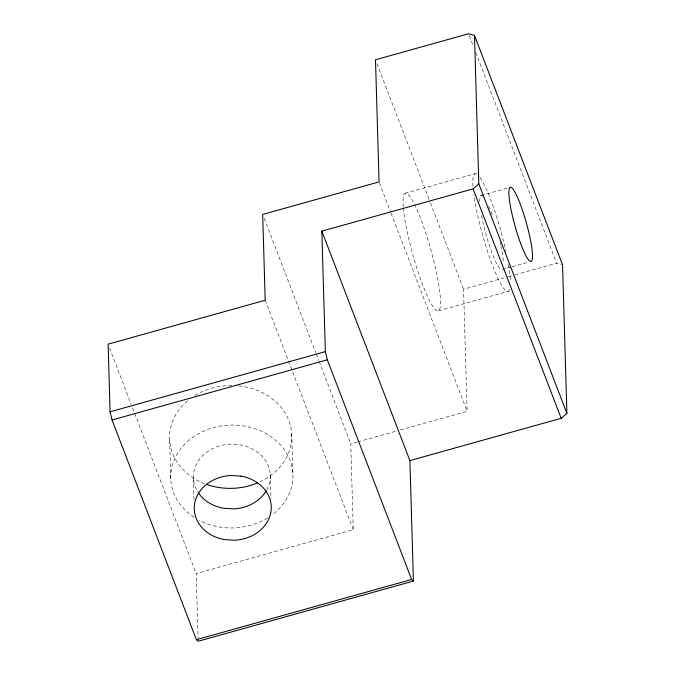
<?xml version="1.0" encoding="UTF-8"?>
<svg xmlns="http://www.w3.org/2000/svg" width="675" height="675" viewBox="0 0 675 675"><rect width="100%" height="100%" fill="white"/><g stroke="black" fill="none" stroke-linecap="round" stroke-linejoin="round"><path stroke-width="0.51" stroke-dasharray="3.38 2.53" d="M405.076 193.278L474.896 173.753M481.072 195.505L510.165 187.372M511.152 267.038L502.132 269.561A38.509 5.889 74.4 0 1 486.228 235.162L483.68 225.492A38.509 5.889 74.4 0 1 481.283 214.152M512.156 266.76L529.208 261.984M400.343 429.992L467.117 411.32L463.565 289.212L507.068 277.045M508.081 276.758L514.156 275.062M515.168 274.776L556.647 263.183L561.575 264.575M438.497 310.829L508.309 291.305M198.121 640.212L196.18 573.59L353.261 529.673L350.764 443.855L356.83 442.159M357.843 441.88L396.293 431.131M469.336 35.708L473.47 46.499M475.732 52.38L556.647 263.183M376.996 63.703L430.068 201.943M430.439 202.93L463.565 289.212M379.426 182.874L390.715 212.287M391.095 213.266L467.117 411.32M264.195 218.354L315.765 352.679M316.136 353.658L318.769 360.517M319.148 361.496L350.764 443.855M265.191 300.24L288.149 360.045M288.529 361.032L353.261 529.673M109.62 348.081L131.068 403.971M132.578 407.894L196.18 573.59M291.735 433.839L292.882 473.445M270.295 474.584L270.996 498.614M193.379 478.457L194.054 501.449M169.644 439.999L170.792 479.596M403.338 207.968A61.13 9.349 74.4 0 0 409.219 240.874L413.252 256.23A61.13 9.349 74.4 0 0 437.24 310.871A61.13 9.349 74.4 0 0 434.354 263.233L430.321 247.877A61.13 9.349 74.4 0 0 414.627 204.66M403.253 206.947A61.13 9.349 74.4 0 1 414.18 203.749M509.659 289.364A61.13 9.349 74.4 0 1 483.064 236.706L479.031 221.349A61.13 9.349 74.4 0 1 473.867 194.822M472.998 186.443A61.13 9.349 74.4 0 1 477.672 174.673M480.068 177.5A61.13 9.349 74.4 0 1 500.141 228.352L504.174 243.709A61.13 9.349 74.4 0 1 505.988 251.657M508.461 264.499A61.13 9.349 74.4 0 1 510.342 281.348M479.798 201.774A38.509 5.889 74.4 0 1 482.827 196.079M488.7 206.128A38.509 5.889 74.4 0 1 490.615 210.752M490.995 211.739A38.509 5.889 74.4 0 1 493.062 217.401M500.015 241.675A38.509 5.889 74.4 0 1 500.707 244.789M500.926 245.801A38.509 5.889 74.4 0 1 503.407 263.284M266.6 490.177A38.509 32.408 -1.7 0 0 239.946 444.766L229.922 444.158A38.509 32.408 -1.7 0 0 197.8 491.957M194.071 517.295A61.13 51.443 -1.7 0 1 186.292 442.597A61.13 51.443 -1.7 0 1 275.425 440.075A61.13 51.443 -1.7 0 1 271.823 515.092M267.629 517.928A61.13 51.443 -1.7 0 1 199.328 520.366M238.638 385.83A61.13 51.443 -1.7 0 1 290.748 426.853A61.13 51.443 -1.7 0 1 260.196 481.722M204.702 483.705A61.13 51.443 -1.7 0 1 187.566 400.815M194.898 395.508A61.13 51.443 -1.7 0 1 231.626 385.459"/><path stroke-width="1.01" d="M473.099 188.865L478.82 183.938L474.491 35.421L468.577 33.75L375.494 59.78L379.055 181.896L262.693 214.431L265.191 300.24L108.11 344.166L110.084 411.817L112.05 420.002L196.374 639.672L198.155 641.25L413.412 581.057L409.902 460.595L321.832 231.162L473.099 188.865L561.17 418.298L409.902 460.595M561.17 418.298L566.89 413.37L562.562 264.853L474.491 35.421M110.084 411.817L325.342 351.633L321.832 231.162M112.05 420.002L327.316 359.809L411.632 579.479L413.412 581.057M196.374 639.672L411.632 579.479M478.82 183.938L566.89 413.37M325.342 351.633L327.316 359.809M266.102 491.02A38.509 32.408 -1.7 0 1 233.761 508.874L223.737 508.275A38.509 32.408 -1.7 0 1 198.34 492.784M257.344 482.988A61.13 51.443 -1.7 0 1 206.643 484.422M240.857 476.12L230.833 475.512A38.509 32.408 -1.7 0 0 194.375 505.575A38.509 32.408 -1.7 0 0 224.648 539.629L234.672 540.228A38.509 32.408 -1.7 0 0 271.131 510.173A38.509 32.408 -1.7 0 0 240.857 476.12M528.609 231.441L526.07 221.771A38.509 5.889 74.4 0 0 510.958 187.338A38.509 5.889 74.4 0 0 512.772 217.35L515.312 227.028A38.509 5.889 74.4 0 0 530.423 261.453A38.509 5.889 74.4 0 0 528.609 231.441"/></g></svg>
